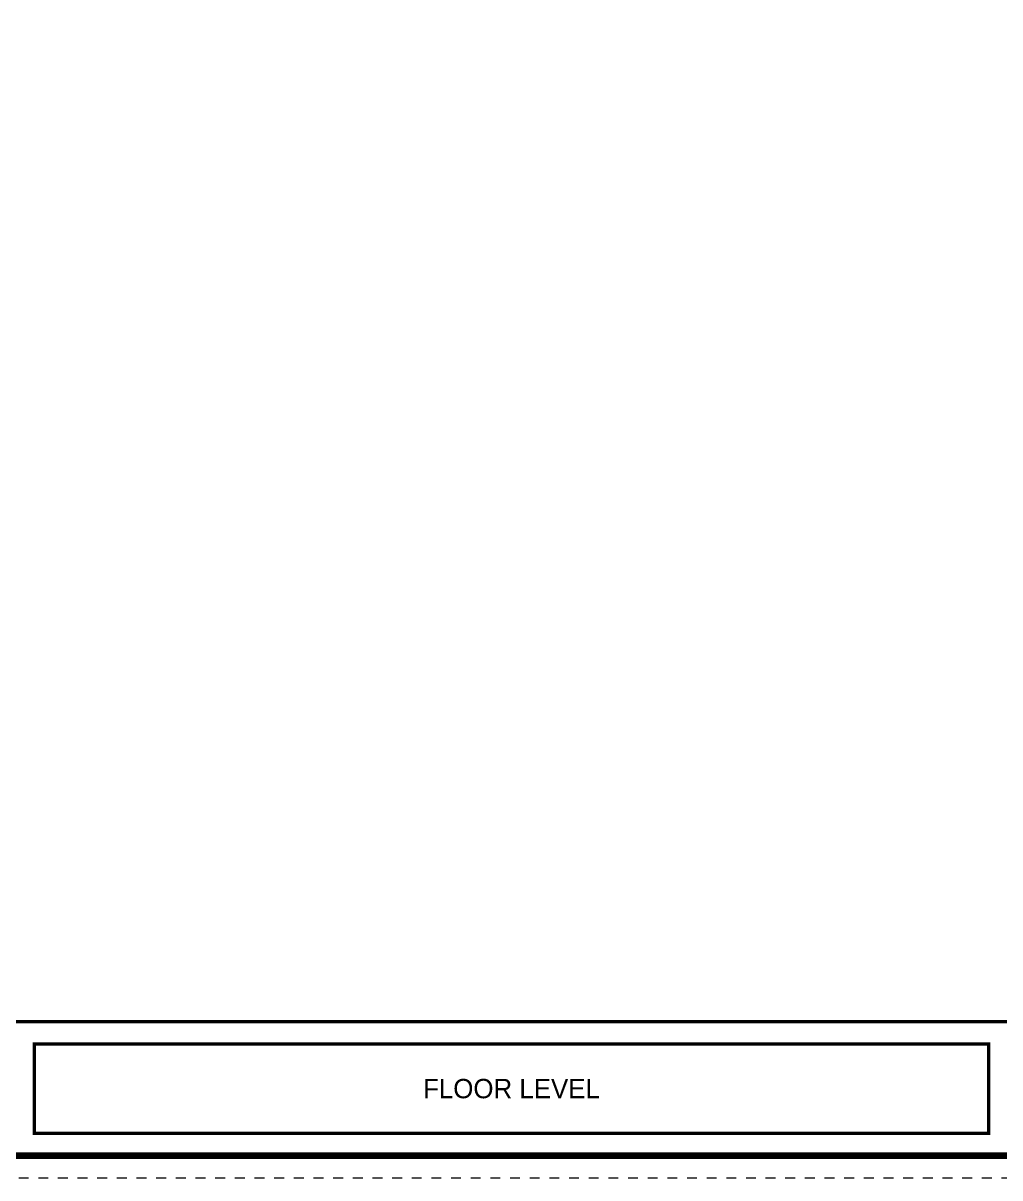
# Paper-space layout 'Presentation A1' of a CAD drawing. Header units: inches. Extents: x 0 to 35, y 0 to 23.5.
# Drawn here: x 18.84 to 28.78, y 0 to 11.75 of the extents above; entities that cross this region are included whole.
import ezdxf
from ezdxf.enums import TextEntityAlignment as Align

# ---------------------------------------------------------------- set-up
doc = ezdxf.new("R2010")
doc.units = ezdxf.units.IN
doc.linetypes.add('DASHDOT', pattern=[1, 0.5, -0.25, 0, -0.25])
doc.layers.add('G-ANNO-REFR', color=253, linetype='DASHDOT', lineweight=5, plot=False)
for name, color, linetype, lineweight in [('G-ANNO-TEXT-BOLD', 1, 'Continuous', 15), ('G-PAPR-GRAY', 251, 'Continuous', 15), ('G-PAPR-GRAY-DARK', 251, 'Continuous', 100)]:
    doc.layers.add(name, color=color, linetype=linetype, lineweight=lineweight)
doc.styles.add('BG', font='bgothl.ttf')

# ---------------------------------------------------------------- blocks, each defined once
blk = doc.blocks.new('*U158')
at = {"layer": 'G-ANNO-REFR'}
blk.add_lwpolyline([(0, 0), (890, 0), (890, 597), (0, 597)], close=True, dxfattribs=at)
at = {"layer": 'G-PAPR-GRAY', "const_width": 0.866}
for points in [[(11.54, 585.46), (878.46, 585.46), (878.46, 40.39), (11.54, 40.39)], [(481.55, 11.54), (728.21, 11.54), (728.21, 34.62), (481.55, 34.62)]]:
    blk.add_lwpolyline(points, close=True, dxfattribs=at)
at = {"layer": 'G-PAPR-GRAY-DARK', "const_width": 1.73}
blk.add_lwpolyline([(5.77, 5.77), (884.23, 5.77), (884.23, 591.23), (5.77, 591.23)], close=True, dxfattribs=at)
at = {"layer": 'G-ANNO-TEXT-BOLD', "style": 'BG'}
blk.add_attdef('PRESENTATION_TITLE', text='', height=5, dxfattribs=at).set_placement((19.69, 30.38), align=Align.TOP_LEFT)
for tag, p in [('PRESENTATION_SCALE', (439.71, 28.26)), ('PRESENTATION_DATE', (440.62, 16.97))]:
    blk.add_attdef(tag, text='', height=2.7, dxfattribs=at).set_placement(p, align=Align.MIDDLE)
blk.add_attdef('PRESENTATION_LEVEL', text='', height=5, dxfattribs=at).set_placement((604.88, 23.08), align=Align.MIDDLE_CENTER)
blk.add_attdef('ADDRESS', (19.69, 16.46), '', height=5, dxfattribs=at)

psp = doc.layouts.new('Presentation A1')

# ---------------------------------------------------------------- block references
at = {"layer": 'G-ANNO-TEXT-BOLD'}
ref = psp.add_blockref('*U158', (0, 0), dxfattribs=dict(at, xscale=0.03937007874015748, yscale=0.03937007874015748, zscale=0.03937007874015748))
ref.add_attrib('PRESENTATION_LEVEL', 'FLOOR LEVEL', dxfattribs={"height": 0.19685, "style": 'BG'}).set_placement((23.814, 0.909), align=Align.MIDDLE_CENTER)

doc.saveas('drawing.dxf')
